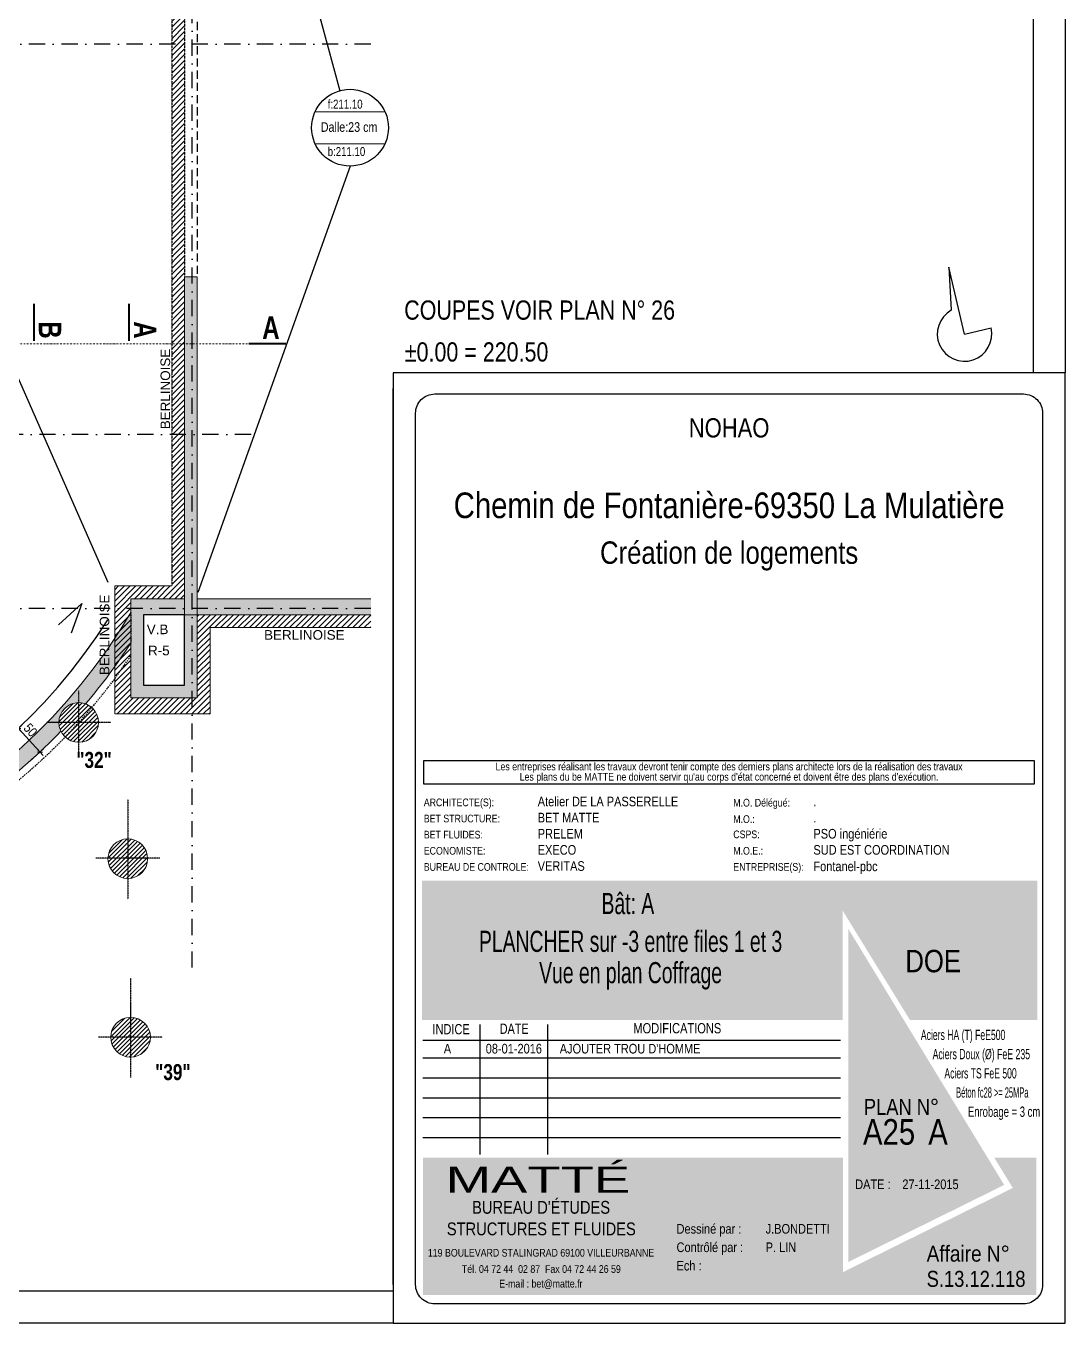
# Model space of a CAD drawing. Header units: metres. Extents: x 24213 to 30440, y -147416 to -143216.
# Drawn here: x 28816 to 30440, y -147416 to -145389 of the extents above; entities that cross this region are included whole.
import ezdxf
from ezdxf.enums import TextEntityAlignment as Align

# ---------------------------------------------------------------- set-up
doc = ezdxf.new("R2010")
doc.units = ezdxf.units.M
doc.header["$PDMODE"] = 65
doc.linetypes.add('INTERROMPU2', pattern=[9.525, 6.35, -3.175])
doc.linetypes.add('TIRETPTX2', pattern=[50.8, 25.4, -12.7, 0, -12.7])
for name, color, linetype in [('01-Cad  2', 1, 'Continuous'), ('01_cartouche', 7, 'Continuous'), ('01_cote_gen', 4, 'Continuous'), ('01_isolant ext', 2, 'TIRETPTX2'), ('01_linteaux', 3, 'Continuous'), ('01_murs_coup', 5, 'Continuous'), ('01_murs_sup', 2, 'INTERROMPU2'), ('01_poch_murs', 251, 'Continuous'), ('01_texte', 230, 'Continuous'), ('AA_COTES', 2, 'Continuous')]:
    doc.layers.add(name, color=color, linetype=linetype)
doc.layers.add('01_PIEUX', color=5, linetype='Continuous', lineweight=60)
doc.styles.add('arialstyle', font='ARIALN.TTF')
doc.styles.add('cartouche', font='ARIALN.TTF', dxfattribs={"width": 0.01})
doc.styles.add('cartouche1', font='ARIALN.TTF')
doc.styles.add('Eurostile', font='')
doc.styles.add('impact', font='impact.ttf')
doc.styles.add('MATTE_TXT', font='arial.ttf')
doc.styles.add('STYLE2', font='ARIALN.TTF')
doc.styles.add('stylemattecart', font='ARIALN.TTF')
doc.styles.get('Eurostile').set_extended_font_data('Eurostile')
doc.dimstyles.new('JB50', dxfattribs={"dimscale": 0.1, "dimtxt": 150, "dimasz": 15, "dimexe": 0.1, "dimexo": 0.1, "dimgap": 0.09, "dimtad": 1, "dimdec": 1, "dimdsep": 46, "dimtxsty": 'STYLE2', "dimblk1": 'BOND_G', "dimblk2": 'BOND_D', "dimsah": 1, "dimcen": 1.5, "dimdle": 0.01, "dimse1": 1, "dimse2": 1, "dimclrd": 4, "dimclre": 2, "dimclrt": 6, "dimazin": 2, "dimtfac": 2.333333, "dimtdec": 1, "dimtix": 1, "dimtmove": 2, "dimatfit": 3, "dimldrblk": 'BOND_G', "dimfxl": 1, "dimtolj": 1, "dimtzin": 0, "dimarcsym": 0})
pattern_1 = [(45, (10975.294, -128724.572), (-4.490128, 4.490128), [])]

# ---------------------------------------------------------------- blocks, each defined once
blk = doc.blocks.new('BOND_G')
at = {"layer": 'AA_COTES', "color": 0}
for p, q in [((0, -5), (0, 15)), ((5, 0), (-5, 0)), ((1.8, 1.8), (-1.8, -1.8))]:
    blk.add_line(p, q, dxfattribs=at)
blk = doc.blocks.new('BOND_D')
at = {"layer": 'AA_COTES', "color": 0}
for p, q in [((5, 0), (-5, 0)), ((-1.8, -1.8), (1.8, 1.8)), ((0, 5), (0, -15))]:
    blk.add_line(p, q, dxfattribs=at)
blk = doc.blocks.new('*D81')
at = {"layer": '01_cote_gen', "color": 4, "lineweight": -2, "ltscale": 3, "transparency": 16777216}
blk.add_line((28805.7, -146488), (28837.4, -146522.7), dxfattribs=at)
at = {"layer": 'DEFPOINTS', "color": 0, "lineweight": 0, "ltscale": 3, "transparency": 16777216}
for p in [(28795.8, -146495), (28838.5, -146523.8), (28829.5, -146531.9)]:
    blk.add_point(p, dxfattribs=at)
at = {"layer": '01_cote_gen', "color": 4, "lineweight": -2, "ltscale": 3, "transparency": 16777216, "xscale": 1.5, "yscale": 1.5, "zscale": 1.5}
for name, p, rotation in [('BOND_G', (28804.7, -146486.9), 132.3979112276369), ('BOND_D', (28838.5, -146523.8), 312.3979112276368)]:
    blk.add_blockref(name, p, dxfattribs=dict(at, rotation=rotation))
at = {"layer": '01_cote_gen', "color": 6, "ltscale": 3, "transparency": 16777216, "insert": (28823.6, -146489.6), "char_height": 15, "attachment_point": 5, "rotation": 312.3979, "style": 'STYLE2'}
blk.add_mtext('\\A1;50', dxfattribs=at)

msp = doc.modelspace()

# ---------------------------------------------------------------- hatches: boundary and pattern name
at = {"layer": '01_cartouche', "linetype": 'Continuous'}
h = msp.add_hatch(color=9, dxfattribs=at)
h.dxf.hatch_style = 2
h.paths.add_polyline_path([(30396.81, -146725.08), (29435.56, -146725.08), (29435.56, -146942.58), (30093.06, -146942.58), (30093.06, -146772.27), (30197.87, -146942.58), (30396.81, -146942.58)])
h.paths.add_polyline_path([(29489.4, -146746.33), (30032.49, -146746.33), (30032.49, -146917.96), (29489.4, -146917.96)], flags=24)
h.paths.add_polyline_path([(30216.46, -146825.57), (30335.42, -146825.57), (30335.42, -146807.57), (30216.46, -146807.57)], flags=24)
h.paths.add_polyline_path([(30215.7, -146806.67), (30334.66, -146806.67), (30334.66, -146788.67), (30215.7, -146788.67)], flags=24)
h.paths.add_polyline_path([(30214.13, -146791.46), (30375.57, -146791.46), (30375.57, -146764.04), (30214.13, -146764.04)], flags=24)
h.paths.add_polyline_path([(30214.13, -146769.53), (30355.34, -146769.53), (30355.34, -146742.1), (30214.13, -146742.1)], flags=24)
h = msp.add_hatch(color=1, dxfattribs=at)
h.dxf.hatch_style = 2
h.paths.add_polyline_path([(30101.95, -146800.72), (30101.95, -147320.87), (30345.28, -147200.58)])
h.paths.add_polyline_path([(30121.5, -147152.05), (30249.56, -147150.99), (30249.25, -147112.88), (30121.19, -147113.93)], flags=24)
h.paths.add_polyline_path([(30113.84, -147213.87), (30370.22, -147212.56), (30369.91, -147151.29), (30113.52, -147152.6)], flags=9)
h = msp.add_hatch(color=8, dxfattribs=at)
h.dxf.hatch_style = 2
h.paths.add_polyline_path([(30395.4, -147157.89), (30329.68, -147157.89), (30358.77, -147205.31), (30093.27, -147336.8), (30093.27, -147157.89), (29436.96, -147157.89), (29436.96, -147372.76), (30395.4, -147372.76)])
h.paths.add_polyline_path([(30238.32, -147327.28), (30380.43, -147327.28), (30380.43, -147288.53), (30238.32, -147288.53)], flags=24)
h.paths.add_polyline_path([(29441.08, -147215.36), (29802.57, -147215.36), (29802.57, -147369.37), (29441.08, -147369.37)], flags=24)
h.paths.add_polyline_path([(29462.11, -147223.06), (30005.4, -147223.06), (30005.4, -147161.56), (29462.11, -147161.56)], flags=24)
h.paths.add_polyline_path([(29880.44, -147280.9), (29935.59, -147280.9), (29935.59, -147249.99), (29880.44, -147249.99)], flags=24)
h.paths.add_polyline_path([(30237.19, -147366.1), (30383.75, -147366.1), (30383.75, -147327.8), (30237.19, -147327.8)], flags=24)
h.paths.add_polyline_path([(29983.3, -147361.38), (30038, -147361.38), (30038, -147330.47), (29983.3, -147330.47)], flags=24)
h.paths.add_polyline_path([(29981.58, -147323.75), (30036.28, -147323.75), (30036.28, -147292.85), (29981.58, -147292.85)], flags=24)
h.paths.add_polyline_path([(29882.62, -147361.11), (29941.48, -147361.11), (29941.48, -147330.2), (29882.62, -147330.2)], flags=24)
h.paths.add_polyline_path([(29889.81, -147322.74), (29942.04, -147322.74), (29942.04, -147291.83), (29889.81, -147291.83)], flags=24)
h.paths.add_polyline_path([(29980.46, -147243.91), (30032.13, -147243.91), (30032.13, -147213), (29980.46, -147213)], flags=24)
h.paths.add_polyline_path([(29892.77, -147241.41), (29939.71, -147241.41), (29939.71, -147210.5), (29892.77, -147210.5)], flags=24)
h.paths.add_polyline_path([(29878.08, -147202.59), (29941.1, -147202.59), (29941.1, -147171.68), (29878.08, -147171.68)], flags=8)
h.paths.add_polyline_path([(29981.79, -147203.38), (30029.07, -147203.38), (30029.07, -147172.47), (29981.79, -147172.47)], flags=24)
h.paths.add_polyline_path([(29982.73, -147282.96), (30034.96, -147282.96), (30034.96, -147252.05), (29982.73, -147252.05)], flags=24)
at = {"layer": '01_poch_murs', "ltscale": 3}
h = msp.add_hatch(color=256, dxfattribs=at)
h.dxf.hatch_style = 1
h.paths.add_polyline_path([(28224.3, -144229.11, -0.0739716), (28215.27, -144227.76), (28215.27, -144242.23, -0.0021272), (28224.3, -144237.87)])
h.paths.add_polyline_path([(28442.21, -144159.01), (28437.5, -144134.41, 0.009149), (28395.04, -144145.97, -0.3948152), (28364.11, -144174.91), (28364.11, -144181.74, -0.0172734)])
h.paths.add_polyline_path([(28447.22, -144132, 0.0020817), (28437.5, -144134.41), (28442.21, -144159.01, -0.002126), (28451.93, -144156.58)])
h.paths.add_polyline_path([(29439.88, -146043.39), (29469.86, -146043.39), (29469.86, -146005.89), (29439.88, -146005.89)], flags=9)
h.paths.add_polyline_path([(29439.62, -145434.18), (29470.15, -145434.18), (29470.15, -145395.11), (29439.62, -145395.11)], flags=9)
h.paths.add_polyline_path([(29439.88, -145285.39), (29469.85, -145285.39), (29469.85, -145247.89), (29439.88, -145247.89)], flags=9)
h.paths.add_polyline_path([(29439.7, -144675.39), (29468.64, -144675.39), (29468.64, -144637.89), (29439.7, -144637.89)], flags=9)
h.paths.add_polyline_path([(28753.02, -145115.31), (28785.18, -145115.31), (28785.18, -145062.81), (28753.02, -145062.81)], flags=9)
h.paths.add_polyline_path([(28622.19, -146565.76), (28702.12, -146512.1), (28689.16, -146492.78), (28609.22, -146546.45)], flags=9)
h.paths.add_polyline_path([(29343.4, -144295.56), (29385.48, -144295.56), (29385.48, -144243.06), (29343.4, -144243.06)], flags=9)
h.paths.add_polyline_path([(28664.37, -144220.84), (28736.13, -144220.84), (28736.13, -144197.86), (28664.37, -144197.86)], flags=9)
h.paths.add_polyline_path([(28630.21, -144197.38), (28726.5, -144197.38), (28726.5, -144174.09), (28630.21, -144174.09)], flags=9)
h.paths.add_polyline_path([(29001.37, -144221.75), (29073.13, -144221.75), (29073.13, -144198.77), (29001.37, -144198.77)], flags=9)
h.paths.add_polyline_path([(28967.21, -144198.28), (29063.5, -144198.28), (29063.5, -144175.01), (28967.21, -144175.01)], flags=9)
h.paths.add_polyline_path([(28944.94, -146272.14), (28944.94, -146138.6), (28921.65, -146138.6), (28921.65, -146272.14)], flags=9)
h.paths.add_polyline_path([(29105.31, -146446.77), (29238.84, -146446.77), (29238.84, -146423.48), (29105.31, -146423.48)], flags=9)
h.paths.add_polyline_path([(29003.48, -146376.86), (29044.88, -146376.86), (29044.88, -146353.98), (29003.48, -146353.98)], flags=9)
h.paths.add_polyline_path([(29001.55, -146343.54), (29042.82, -146343.54), (29042.82, -146321.04), (29001.55, -146321.04)], flags=9)
h.paths.add_polyline_path([(28604.14, -145260.13), (28671.61, -145260.13), (28671.61, -145222.63), (28604.14, -145222.63)], flags=9)
h.paths.add_polyline_path([(28603.41, -145102.89), (28672.35, -145102.89), (28672.35, -145063.91), (28603.41, -145063.91)], flags=9)
h.paths.add_polyline_path([(28629.22, -144741.67), (28697.01, -144741.67), (28697.01, -144703.45), (28629.22, -144703.45)], flags=9)
h.paths.add_polyline_path([(28251.25, -145077.18), (28314.97, -145077.18), (28314.97, -145039.68), (28251.25, -145039.68)], flags=9)
h.paths.add_polyline_path([(29327.83, -144384.59), (29327.83, -144312.84), (29304.85, -144312.84), (29304.85, -144384.59)], flags=9)
h.paths.add_polyline_path([(29304.74, -144383.52), (29304.74, -144316.45), (29281.76, -144316.45), (29281.76, -144383.52)], flags=9)
h.paths.add_polyline_path([(28572.32, -144369.47), (28561.57, -144298.53), (28538.85, -144301.98), (28549.6, -144372.92)], flags=9)
h.paths.add_polyline_path([(28551.39, -144370.89), (28543.08, -144316.09), (28520.37, -144319.53), (28528.67, -144374.33)], flags=9)
h.paths.add_polyline_path([(28926.79, -144394.04), (28976.63, -144394.04), (28976.63, -144370.32), (28926.79, -144370.32)], flags=9)
h.paths.add_polyline_path([(28970.35, -145187.01), (29042.1, -145187.01), (29042.1, -145164.03), (28970.35, -145164.03)], flags=9)
h.paths.add_polyline_path([(28982.47, -145162.88), (29037.89, -145162.88), (29037.89, -145139.9), (28982.47, -145139.9)], flags=9)
h.paths.add_polyline_path([(28970.35, -145768.01), (29042.1, -145768.01), (29042.1, -145745.03), (28970.35, -145745.03)], flags=9)
h.paths.add_polyline_path([(28982.47, -145743.88), (29037.89, -145743.88), (29037.89, -145720.9), (28982.47, -145720.9)], flags=9)
h.paths.add_polyline_path([(29284.54, -145596.08), (29359.25, -145596.08), (29359.25, -145574.93), (29284.54, -145574.93)], flags=9)
h.paths.add_polyline_path([(29273.39, -145558.86), (29369.57, -145558.86), (29369.57, -145535.87), (29273.39, -145535.87)], flags=9)
h.paths.add_polyline_path([(29284.54, -145522.01), (29355.49, -145522.01), (29355.49, -145500.86), (29284.54, -145500.86)], flags=9)
h.paths.add_polyline_path([(28349.34, -146466.11), (28409.58, -146436.04), (28398.98, -146414.82), (28338.75, -146444.89)], flags=9)
h.paths.add_polyline_path([(29631.23, -146020.34), (29699.09, -146020.34), (29699.09, -145982.12), (29631.23, -145982.12)], flags=9)
h.paths.add_polyline_path([(29620.6, -145812.06), (29684.64, -145812.06), (29684.64, -145773.84), (29620.6, -145773.84)], flags=9)
h.paths.add_polyline_path([(29648.76, -145688.67), (29717.95, -145688.67), (29717.95, -145649.74), (29648.76, -145649.74)], flags=9)
h.paths.add_polyline_path([(29703.43, -145544.52), (29768.96, -145544.52), (29768.96, -145505.56), (29703.43, -145505.56)], flags=9)
h.paths.add_polyline_path([(29758.31, -145401.51), (29823.62, -145401.51), (29823.62, -145362.58), (29758.31, -145362.58)], flags=9)
h.paths.add_polyline_path([(29795.43, -145254.89), (29855.73, -145254.89), (29855.73, -145217.39), (29795.43, -145217.39)], flags=9)
h.paths.add_polyline_path([(29829.4, -145110.37), (29894.94, -145110.37), (29894.94, -145071.41), (29829.4, -145071.41)], flags=9)
h.paths.add_polyline_path([(29863.26, -144989.77), (29928.4, -144989.77), (29928.4, -144951.56), (29863.26, -144951.56)], flags=9)
at = {"layer": '01_poch_murs'}
h = msp.add_hatch(dxfattribs=at)
h.set_pattern_fill('ANSI31', color=256, scale=2)
h.set_pattern_definition(pattern_1)
h.paths.add_polyline_path([(29064.29, -145230.52), (28859.29, -145250.3), (28859.29, -145250.48), (29044.29, -145250.48), (29044.29, -145267.23), (29064.29, -145267.23)])
h.paths.add_polyline_path([(29064.29, -145230.52), (29064.28, -145230.48), (28879.29, -145230.48), (28879.29, -145190.52), (28859.29, -145190.52), (28859.29, -145250.3)])
h.paths.add_polyline_path([(29064.29, -145267.23), (29044.29, -145267.23), (29044.29, -145350.49), (29064.29, -145350.49)])
h.paths.add_polyline_path([(29064.29, -145350.49), (29044.29, -145350.49), (29044.29, -145368.49), (29064.29, -145368.49)])
h.paths.add_polyline_path([(29064.29, -145368.49), (29044.29, -145368.49), (29044.29, -145415.23), (29064.29, -145415.23)])
h.paths.add_polyline_path([(29064.29, -145415.23), (29044.29, -145415.23), (29044.29, -145743.26), (29047.47, -145743.26), (29064.29, -145781.52)])
h = msp.add_hatch(dxfattribs=at)
h.set_pattern_fill('ANSI31', color=256, scale=2)
h.set_pattern_definition(pattern_1)
h.paths.add_polyline_path([(29064.29, -145781.52), (29047.47, -145743.26), (29044.29, -145743.26), (29044.29, -145885.88), (29064.29, -145885.88)])
h.paths.add_polyline_path([(29064.29, -145885.88), (29044.29, -145885.88), (29044.29, -146025.23), (29064.29, -146025.23)])
h.paths.add_polyline_path([(29064.29, -146025.23), (29044.29, -146025.23), (29044.29, -146264.48), (28955.29, -146264.48), (28955.29, -146297.23), (28980.29, -146297.23), (28980.29, -146284.48), (29064.29, -146284.48)])
h.paths.add_polyline_path([(28980.29, -146306.12), (28980.29, -146297.23), (28955.29, -146297.23), (28955.29, -146346.4, 0.0133789)])
h.paths.add_polyline_path([(28980.29, -146306.12, -0.0133789), (28955.29, -146346.4), (28955.29, -146390.5, 0.0121819), (28980.29, -146353.83)])
at = {"layer": '01_poch_murs', "ltscale": 3}
h = msp.add_hatch(color=256, dxfattribs=at)
h.dxf.hatch_style = 1
h.paths.add_polyline_path([(29084.29, -145781.52), (29064.29, -145781.52), (29064.29, -145885.88), (29084.29, -145885.88)])
h.paths.add_polyline_path([(29084.29, -145885.88), (29064.29, -145885.88), (29064.29, -146025.23), (29084.29, -146025.23)])
h = msp.add_hatch(color=256, dxfattribs=at)
h.dxf.hatch_style = 1
h.paths.add_polyline_path([(29355.47, -146284.48), (29084.29, -146284.48), (29084.29, -146297.23), (29355.47, -146297.23)])
h.paths.add_polyline_path([(29355.47, -146297.23), (29084.29, -146297.23), (29084.29, -146309.48), (29355.47, -146309.48)])
h.paths.add_polyline_path([(29084.29, -146284.48), (29084.29, -146025.23), (29064.29, -146025.23), (29064.29, -146297.23), (29084.29, -146297.23)])
h.paths.add_polyline_path([(29084.29, -146297.23), (29064.29, -146297.23), (29064.29, -146309.48), (29084.29, -146309.48)])
h = msp.add_hatch(color=256, dxfattribs=at)
h.dxf.hatch_style = 1
h.paths.add_polyline_path([(28980.29, -146353.83), (28980.29, -146439.52), (29084.28, -146439.52), (29084.29, -146309.48), (29064.35, -146309.48), (29064.28, -146419.52), (29000.29, -146419.52), (29000.29, -146309.48), (29064.29, -146309.48), (29064.29, -146297.23), (28980.29, -146297.23), (28980.29, -146306.12, -0.1725507), (28526.22, -146688.83), (28526.22, -146715.48, 0.0030373), (28536.6, -146711.64, -0.0034591), (28536.6, -146711.21, -0.6736246), (28589.85, -146689.62, 0.0396314), (28716.18, -146620.12, -0.0588917), (28715.33, -146612.89, -0.5957939), (28763.28, -146586.93, 0.0395919), (28871.14, -146491.46, -0.1147068), (28867.96, -146477.78, -0.5230756), (28909.79, -146448.74, 0.0324782)])
h.paths.add_polyline_path([(29064.29, -146284.48), (28980.29, -146284.48), (28980.29, -146297.23), (29064.29, -146297.23)])
at = {"layer": '01_poch_murs'}
h = msp.add_hatch(dxfattribs=at)
h.set_pattern_fill('ANSI31', color=256, scale=2)
h.set_pattern_definition(pattern_1)
h.paths.add_polyline_path([(29076.24, -146439.52), (28980.29, -146439.52), (28980.29, -146373.81, -0.01174), (28955.29, -146409.15), (28955.29, -146464.52), (29076.24, -146464.52)])
h.paths.add_polyline_path([(28980.29, -146373.81), (28980.29, -146353.83, -0.0121819), (28955.29, -146390.5), (28955.29, -146409.15, 0.01174)])
h.paths.add_polyline_path([(28980.29, -146353.83), (28980.29, -146306.12, -0.0133789), (28955.29, -146346.4), (28955.29, -146390.5, 0.0121819)])
h.paths.add_polyline_path([(29104.29, -146329.48), (29355.47, -146329.48), (29355.47, -146309.48), (29084.29, -146309.48), (29084.28, -146439.52), (29076.24, -146439.52), (29076.24, -146464.52), (29104.28, -146464.52)])
h = msp.add_hatch(dxfattribs=at)
h.set_pattern_fill('ANSI31', color=256, scale=1.5)
h.set_pattern_definition([(45, (10690.266, -137774.515), (-3.367596, 3.367596), [])])
h.paths.add_polyline_path([(28898.96, -146446.78, 0.4142136), (28867.96, -146477.78), (28898.96, -146477.78)])
h.paths.add_polyline_path([(28898.96, -146477.78), (28867.96, -146477.78, 0.4142136), (28898.96, -146508.78)])
h.paths.add_polyline_path([(28898.96, -146446.78), (28898.96, -146477.78), (28929.96, -146477.78, 0.4142136)])
h.paths.add_polyline_path([(28929.96, -146477.78), (28898.96, -146477.78), (28898.96, -146508.78, 0.4142136)])
h = msp.add_hatch(dxfattribs=at)
h.set_pattern_fill('ANSI31', color=256, scale=1.5)
h.set_pattern_definition([(45, (10766.9965, -137987.4073), (-3.367596, 3.367596), [])])
h.paths.add_polyline_path([(28975.69, -146659.67, 0.4142136), (28944.69, -146690.67), (28975.69, -146690.67)])
h.paths.add_polyline_path([(28975.69, -146690.67), (28944.69, -146690.67, 0.4142136), (28975.69, -146721.67)])
h.paths.add_polyline_path([(28975.69, -146659.67), (28975.69, -146690.67), (29006.69, -146690.67, 0.4142136)])
h.paths.add_polyline_path([(29006.69, -146690.67), (28975.69, -146690.67), (28975.69, -146721.67, 0.4142136)])
h = msp.add_hatch(dxfattribs=at)
h.set_pattern_fill('ANSI31', color=256, scale=1.5)
h.set_pattern_definition([(45, (10771.2965, -138266.4414), (-3.367596, 3.367596), [])])
h.paths.add_polyline_path([(28979.99, -146938.71, 0.4142136), (28948.99, -146969.71), (28979.99, -146969.71)])
h.paths.add_polyline_path([(28979.99, -146969.71), (28948.99, -146969.71, 0.4142136), (28979.99, -147000.71)])
h.paths.add_polyline_path([(28979.99, -146938.71), (28979.99, -146969.71), (29010.99, -146969.71, 0.4142136)])
h.paths.add_polyline_path([(29010.99, -146969.71), (28979.99, -146969.71), (28979.99, -147000.71, 0.4142136)])

# ---------------------------------------------------------------- linework, layer by layer
at = {"layer": '01-Cad  2'}
for p, q in [((30440.39, -143216.41), (30440.39, -145931.41)), ((30390.39, -143266.41), (30390.39, -145931.41)), ((29390.39, -147366.41), (24263.23, -147366.41)), ((29390.39, -147416.41), (24213.23, -147416.41))]:
    msp.add_line(p, q, dxfattribs=at)
at = {"layer": '01_cartouche', "color": 254, "linetype": 'Continuous'}
for p, q in [((29525.71, -146949.79), (29525.71, -147153.2)), ((29631.31, -146949.79), (29631.31, -147153.2)), ((29436.81, -146974.1), (30089.39, -146974.1)), ((29436.81, -147001.99), (30089.39, -147001.99)), ((29436.81, -147033.09), (30089.39, -147033.09)), ((29436.81, -147064.2), (30089.39, -147064.2)), ((29436.81, -147095.3), (30089.39, -147095.3)), ((29436.81, -147126.41), (30089.39, -147126.41))]:
    msp.add_line(p, q, dxfattribs=at)
at = {"layer": '01_cartouche', "linetype": 'Continuous'}
msp.add_lwpolyline([(30440.39, -147416.41), (30440.39, -145931.41), (29390.39, -145931.41), (29390.39, -147416.41)], close=True, dxfattribs=at)
at = {"layer": '01_cartouche', "color": 7, "linetype": 'Continuous'}
msp.add_lwpolyline([(30405.38, -147356.41, -0.4142136), (30375.38, -147386.41), (29455.39, -147386.41, -0.4142136), (29425.39, -147356.41), (29425.39, -145994.41, -0.4142136), (29455.39, -145964.41), (30375.38, -145964.41, -0.4142136), (30405.38, -145994.41), (30405.38, -147356.41)], format="xyb", dxfattribs=at)
at = {"layer": '01_cartouche', "color": 7}
msp.add_lwpolyline([(30392.32, -146574.13), (29438.22, -146574.13), (29438.22, -146537.08), (30392.32, -146537.08)], close=True, dxfattribs=at)
at = {"layer": '01_isolant ext'}
for p, q in [((29076.24, -146860.87), (29076.24, -143865.86)), ((29355.47, -145417.52), (27036.84, -145417.52)), ((29168.29, -146027.52), (27025, -146027.52)), ((29355.47, -146299.52), (27036.84, -146299.52))]:
    msp.add_line(p, q, dxfattribs=at)
at = {"layer": '01_linteaux', "linetype": 'TIRETPTX2', "ltscale": 0.01}
for p, q in [((28898.96, -146527.78), (28898.96, -146427.78)), ((28948.96, -146477.78), (28848.96, -146477.78)), ((28975.69, -146598.13), (28975.69, -146753.83)), ((29025.69, -146689.74), (28925.69, -146689.74)), ((28979.99, -146877.16), (28979.99, -147032.87)), ((29029.99, -146969.71), (28929.99, -146969.71))]:
    msp.add_line(p, q, dxfattribs=at)
at = {"layer": '01_linteaux', "linetype": 'TIRETPTX2', "ltscale": 0.07}
msp.add_arc((28215.27, -145859.19), 922, 186.43891, 326.07152, dxfattribs=at)
at = {"layer": '01_linteaux'}
msp.add_arc((28215.27, -145859.19), 861, 190.90223, 327.85467, dxfattribs=at)
at = {"layer": '01_murs_coup', "linetype": 'Continuous', "lineweight": 5}
for p, q in [((29268.46, -145523.19), (29377.48, -145523.19)), ((29268.46, -145573.34), (29377.48, -145573.34)), ((29064.28, -146419.52), (29064.29, -145781.52)), ((29064.28, -146419.52), (29064.29, -145781.54)), ((29064.29, -145781.52), (29084.22, -145781.52)), ((29074.29, -145781.52), (29084.22, -145781.52)), ((29084.28, -146439.52), (29084.29, -145781.54)), ((29084.28, -146439.52), (29084.29, -145781.54)), ((29044.29, -146264.48), (28955.29, -146264.48)), ((28955.29, -146464.52), (28955.29, -146264.48)), ((29064.29, -146284.48), (28980.29, -146284.48)), ((29064.29, -146284.48), (28980.29, -146284.48)), ((28980.29, -146284.48), (28980.29, -146306.12)), ((29355.47, -146284.48), (29084.29, -146284.48)), ((29355.47, -146309.48), (29000.29, -146309.48)), ((29355.47, -146309.48), (29000.29, -146309.48)), ((29000.29, -146309.48), (29000.29, -146419.52)), ((29000.29, -146309.48), (29000.29, -146419.52)), ((29104.28, -146464.52), (29104.29, -146329.48)), ((29355.47, -146329.48), (29104.29, -146329.48)), ((28980.29, -146353.83), (28980.29, -146439.52)), ((28980.29, -146353.83), (28980.29, -146439.52)), ((29000.29, -146419.52), (29064.28, -146419.52)), ((29000.29, -146419.52), (29064.28, -146419.52)), ((28980.29, -146439.52), (29084.28, -146439.52)), ((28980.29, -146439.52), (29084.28, -146439.52)), ((29104.28, -146464.52), (28955.29, -146464.52))]:
    msp.add_line(p, q, dxfattribs=at)
at = {"layer": '01_murs_coup', "linetype": 'TIRETPTX2', "lineweight": 5, "ltscale": 0.1}
msp.add_line((26844.53, -145885.88), (29168.29, -145885.88), dxfattribs=at)
at = {"layer": '01_murs_coup', "linetype": 'Continuous', "lineweight": 5, "flags": 128}
msp.add_lwpolyline([(29000.29, -146309.52), (29064.29, -146309.52), (29064.29, -146419.52), (29000.29, -146419.52)], close=True, dxfattribs=at)
at = {"layer": '01_murs_coup', "linetype": 'Continuous', "lineweight": 5}
for radius, start, end in [(886, 190.7667, 329.70605), (911, 319.67328, 327.11412), (911, 306.98025, 316.0493)]:
    msp.add_arc((28215.27, -145859.19), radius, start, end, dxfattribs=at)
at = {"layer": '01_murs_sup', "ltscale": 2}
msp.add_line((29084.29, -145230.48), (29084.29, -145781.54), dxfattribs=at)
at = {"layer": '01_murs_sup', "ltscale": 0.05}
for p, q in [((29044.29, -145250.48), (29044.29, -146264.48)), ((29064.29, -145350.49), (29064.29, -145781.54))]:
    msp.add_line(p, q, dxfattribs=at)
at = {"layer": '01_murs_sup', "ltscale": 0.03}
msp.add_line((28980.29, -146306.12), (28980.29, -146353.83), dxfattribs=at)
at = {"layer": '01_PIEUX', "linetype": 'Continuous', "lineweight": 5}
for centre in [(28898.96, -146477.78), (28975.69, -146690.67), (28979.99, -146969.71)]:
    msp.add_circle(centre, 31, dxfattribs=at)
at = {"layer": '01_poch_murs', "ltscale": 3}
for p, q in [((29064.29, -146309.52), (29000.29, -146309.48)), ((29000.29, -146309.48), (29000.29, -146419.52)), ((29064.28, -146419.52), (29064.35, -146309.52)), ((29000.29, -146419.52), (29064.28, -146419.52))]:
    msp.add_line(p, q, dxfattribs=at)
at = {"layer": '01_texte'}
for p, q in [((29084.29, -144676.52), (29307.12, -145490.39)), ((29322.97, -145608.26), (29085.29, -146274.52)), ((28684.02, -145666.59), (28944.28, -146258.37)), ((30283.3, -145870.66), (30258.93, -145766.38)), ((30258.93, -145766.38), (30262.59, -145833.48)), ((30283.3, -145870.66), (30324.74, -145860.97)), ((29390.39, -145995.95), (29390.39, -145955.95)), ((29390.39, -146035.95), (29390.39, -145995.95)), ((29390.39, -146075.95), (29390.39, -146035.95)), ((29390.39, -146115.95), (29390.39, -146075.95)), ((29390.39, -146155.95), (29390.39, -146115.95)), ((29390.39, -146195.95), (29390.39, -146155.95)), ((29390.39, -146235.95), (29390.39, -146195.95)), ((29390.39, -146275.95), (29390.39, -146235.95)), ((29390.39, -146315.95), (29390.39, -146275.95)), ((28903.72, -146291.81), (28867.32, -146325.06)), ((28903.72, -146291.81), (28886.98, -146338.18)), ((29390.39, -146355.95), (29390.39, -146315.95)), ((29390.39, -146395.95), (29390.39, -146355.95)), ((29390.39, -146435.95), (29390.39, -146395.95)), ((29390.39, -146475.95), (29390.39, -146435.95)), ((29390.39, -146515.95), (29390.39, -146475.95)), ((29390.39, -146555.95), (29390.39, -146515.95)), ((29390.39, -146595.95), (29390.39, -146555.95)), ((29390.39, -146635.95), (29390.39, -146595.95)), ((29390.39, -146675.95), (29390.39, -146635.95)), ((29390.39, -146715.95), (29390.39, -146675.95)), ((29390.39, -146755.95), (29390.39, -146715.95)), ((29390.39, -146795.95), (29390.39, -146755.95)), ((29390.39, -146835.95), (29390.39, -146795.95)), ((29390.39, -146875.95), (29390.39, -146835.95)), ((29390.39, -146915.95), (29390.39, -146875.95)), ((29390.39, -146955.95), (29390.39, -146915.95)), ((29390.39, -146995.95), (29390.39, -146955.95)), ((29390.39, -147035.95), (29390.39, -146995.95)), ((29390.39, -147075.95), (29390.39, -147035.95)), ((29390.39, -147115.95), (29390.39, -147075.95)), ((29390.39, -147155.95), (29390.39, -147115.95)), ((29390.39, -147355.95), (29390.39, -147155.95))]:
    msp.add_line(p, q, dxfattribs=at)
at = {"layer": '01_texte', "const_width": 3}
for points in [[(28828.96, -145881.77), (28828.96, -145823.27)], [(28977.56, -145881.77), (28977.56, -145823.27)], [(29222.79, -145885.88), (29164.29, -145885.88)]]:
    msp.add_lwpolyline(points, dxfattribs=at)
at = {"layer": '01_texte'}
msp.add_circle((29322.97, -145548.26), 60, dxfattribs=at)
msp.add_arc((30283.3, -145870.66), 42.56, 119.12103, 13.15202, dxfattribs=at)

# ---------------------------------------------------------------- texts
at = {"layer": '01_cartouche', "color": 7}
for s, height, style, p in [('NOHAO', 30, 'stylemattecart', (29915.39, -146017.28)), ('Chemin de Fontanière-69350 La Mulatière', 40, 'arialstyle', (29915.39, -146137.27)), ('Création de logements', 35, 'arialstyle', (29915.39, -146216.39))]:
    msp.add_text(s, height=height, dxfattribs=dict(at, style=style)).set_placement(p, align=Align.MIDDLE)
at = {"layer": '01_cartouche', "color": 7, "style": 'stylemattecart'}
for s, p in [('Les entreprises réalisant les travaux devront tenir compte des derniers plans architecte lors de la réalisation des travaux', (29915.27, -146546.65)), ("Les plans du be MATTE ne doivent servir qu'au corps d'état concerné et doivent être des plans d'exécution.", (29915.27, -146562.69))]:
    msp.add_text(s, height=12, dxfattribs=at).set_placement(p, align=Align.MIDDLE_CENTER)
at = {"layer": '01_cartouche', "color": 252}
for s, style, p in [('ARCHITECTE(S):', 'cartouche', (29438.22, -146608.69)), ('M.O. Délégué:', 'cartouche1', (29921.87, -146609.15)), ('BET STRUCTURE:', 'cartouche', (29438.22, -146633.9)), ('M.O.:', 'cartouche1', (29921.87, -146634.82)), ('BET FLUIDES:', 'cartouche', (29438.22, -146659.11)), ('CSPS:', 'cartouche1', (29921.87, -146658.65)), ('ECONOMISTE:', 'cartouche', (29438.22, -146684.32)), ('M.O.E.:', 'cartouche1', (29921.87, -146684.32)), ('BUREAU DE CONTROLE:', 'cartouche', (29438.22, -146709.54)), ('ENTREPRISE(S):', 'cartouche1', (29921.87, -146709.54))]:
    msp.add_text(s, height=12, dxfattribs=dict(at, style=style)).set_placement(p)
at = {"layer": '01_cartouche', "color": 7}
for s, height, style, p in [('Atelier DE LA PASSERELLE', 15, 'cartouche1', (29616.27, -146608.78)), ('.', 15, 'cartouche1', (30047.1, -146608.78)), ('BET MATTE', 15, 'cartouche1', (29616.27, -146633.99)), ('PRELEM', 15, 'cartouche1', (29616.27, -146659.2)), ('PSO ingéniérie', 15, 'cartouche1', (30047.1, -146659.2)), ('.', 15, 'cartouche1', (30047.1, -146633.99)), ('EXECO', 15, 'cartouche1', (29616.27, -146684.41)), ('SUD EST COORDINATION', 15, 'cartouche1', (30047.1, -146684.41)), ('VERITAS', 15, 'cartouche1', (29616.27, -146709.63)), ('Fontanel-pbc', 15, 'cartouche1', (30047.1, -146710.16)), ('DOE', 35, 'stylemattecart', (30190.85, -146868.18)), ('A', 15, 'cartouche1', (29469.5, -146995.07)), ('08-01-2016', 15, 'cartouche1', (29535.04, -146995.07)), ("AJOUTER TROU D'HOMME", 15, 'cartouche1', (29650.7, -146995.07)), ('Dessiné par :', 15, 'cartouche', (29833.24, -147276.65)), ('J.BONDETTI', 15, 'cartouche', (29972.48, -147276.65)), ('Contrôlé par :', 15, 'cartouche', (29833.24, -147305.45)), ('P. LIN', 15, 'cartouche', (29972.48, -147305.45)), ('119 BOULEVARD STALINGRAD 69100 VILLEURBANNE', 12, 'arialstyle', (29444.61, -147312.57)), ('Tél. 04 72 44  02 87  Fax 04 72 44 26 59', 12, 'arialstyle', (29497.75, -147337.97)), ('Ech :  ', 15, 'cartouche', (29833.24, -147334.25)), ('S.13.12.118', 25, 'stylemattecart', (30224.11, -147359.82)), ('E-mail : bet@matte.fr', 12, 'arialstyle', (29556.15, -147360.84))]:
    msp.add_text(s, height=height, dxfattribs=dict(at, style=style)).set_placement(p)
at = {"layer": '01_cartouche', "color": 7, "style": 'stylemattecart', "width": 0.8}
for s, p in [('Bât: A ', (29761.41, -146760)), ('PLANCHER sur -3 entre files 1 et 3', (29761.41, -146819.19)), ('Vue en plan Coffrage', (29761.41, -146872.88))]:
    msp.add_text(s, height=33, dxfattribs=at).set_placement(p, align=Align.MIDDLE)
at = {"layer": '01_cartouche', "color": 7}
for s, height, style, width, p, p2 in [('INDICE', 16, 'arialstyle', 0.941138, (29451.67, -146965.12), (29510.11, -146965.12)), ('DATE', 16, 'arialstyle', 0.922192, (29556.98, -146964.4), (29602.06, -146964.4)), ('MODIFICATIONS', 16, 'arialstyle', 0.943218, (29765.73, -146963.61), (29903.08, -146963.61)), ('Aciers HA (T) FeE500', 16, 'arialstyle', 0.736706, (30215.02, -146974.07), (30347.08, -146974.07)), ('Aciers Doux (Ø) FeE 235', 16, 'arialstyle', 0.743781, (30233.43, -147004.07), (30385.72, -147004.07)), ('Aciers TS FeE 500', 16, 'arialstyle', 0.734281, (30251.83, -147034.07), (30364.79, -147034.07)), ('Béton fc28 >= 25MPa', 16, 'arialstyle', 0.636983, (30270.24, -147064.07), (30383.2, -147064.07)), ('Enrobage = 3 cm', 16, 'arialstyle', 0.806177, (30288.64, -147094.07), (30401.6, -147094.07)), ('Affaire N°', 25, 'stylemattecart', 1.037116, (30224.11, -147320.42), (30354.14, -147320.42))]:
    msp.add_text(s, height=height, dxfattribs=dict(at, style=style, width=width)).set_placement(p, p2, align=Align.FIT)
at = {"layer": '01_cartouche', "color": 255}
for s, height, style, p in [('PLAN N°', 25, 'arialstyle', (30125.95, -147091.01)), ('A25', 40, 'arialstyle', (30124.61, -147137.66)), ('A', 40, 'arialstyle', (30226.57, -147137.66)), ('DATE :', 15, 'cartouche', (30112.37, -147207.04)), ('27-11-2015', 15, 'arialstyle', (30186.15, -147207.04)), ("BUREAU D'ÉTUDES", 20, 'arialstyle', (29513.75, -147245.55)), ('STRUCTURES ET FLUIDES', 20, 'arialstyle', (29474.27, -147279.23))]:
    msp.add_text(s, height=height, dxfattribs=dict(at, style=style)).set_placement(p)
at = {"layer": '01_cartouche', "color": 255, "style": 'arialstyle', "width": 1.812358}
msp.add_text('MATTÉ', height=41, dxfattribs=at).set_placement((29472.36, -147212.81), (29760.82, -147212.81), align=Align.FIT)
at = {"layer": '01_texte', "style": 'Eurostile', "width": 0.8}
for s, p in [('f:211.10', (29288.06, -145518.49)), ('b:211.10', (29288.06, -145592.56))]:
    msp.add_text(s, height=14.097, rotation=0, dxfattribs=at).set_placement(p)
at = {"layer": '01_texte', "style": 'MATTE_TXT', "width": 0.8}
for s, height, p in [('Dalle:23 cm', 15, (29321.48, -145559.21)), ('COUPES VOIR PLAN N° 26', 30, (29619.25, -145857.26)), ('%%P0.00 = 220.50', 30, (29520.74, -145922.69))]:
    msp.add_text(s, height=height, dxfattribs=at).set_placement(p, align=Align.BOTTOM_CENTER)
at = {"layer": '01_texte', "style": 'impact'}
for s, height, rotation, p in [('B', 35, 270, (28826.11, -145864.34)), ('A', 35, 270, (28974.71, -145864.34)), ('A', 35, 0, (29199.31, -145888.74)), ('"32"', 25, 0, (28922.92, -146556.32)), ('"39"', 25, 0, (29046.13, -147044.17))]:
    msp.add_text(s, height=height, rotation=rotation, dxfattribs=at).set_placement(p, align=Align.BOTTOM_CENTER)
at = {"layer": '01_texte', "style": 'MATTE_TXT'}
for p in [(29041.8, -146019.49), (28946.8, -146403.76)]:
    msp.add_text('BERLINOISE', height=15, rotation=90, dxfattribs=at).set_placement(p)
for s, p in [('V.B', (29005.3, -146339.79)), ('BERLINOISE', (29188.7, -146348.43)), ('R-5', (29007.3, -146372.79))]:
    msp.add_text(s, height=15, dxfattribs=at).set_placement(p)

# ---------------------------------------------------------------- dimensions: what is measured, and where the dimension line sits
at = {"layer": '01_cote_gen', "ltscale": 3}
dim = msp.add_linear_dim(base=(28838.45, -146523.81), p1=(28795.83, -146495.02), p2=(28829.54, -146531.94), angle=312.39791, dimstyle='JB50', dxfattribs=at)
dim.commit()
dim.dimension.update_dxf_attribs({"geometry": '*D81', "text_midpoint": (28823.6, -146489.58), "dimtype": 161})

doc.saveas('drawing.dxf')
